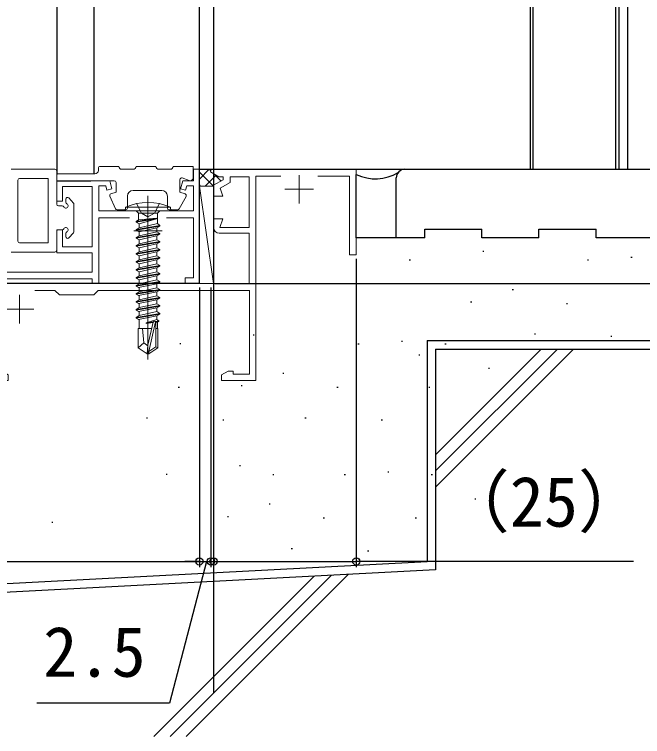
# Model space of a CAD drawing. Units: millimetres, scale not verified. Extents: x -525 to 525, y -783 to 779.
# Drawn here: x -278.7 to -168.7, y -314 to -187.5 of the extents above; entities that cross this region are included whole.
import ezdxf
from ezdxf.enums import TextEntityAlignment as Align

# ---------------------------------------------------------------- set-up
doc = ezdxf.new("R2010")
doc.units = ezdxf.units.MM
doc.header["$LTSCALE"] = 4
for name, color, linetype, lineweight in [('0-2_YKK_11', 211, 'Continuous', 18), ('0-3_YKK_11E', 4, 'Continuous', 18), ('0-5_YKK_13', 4, 'Continuous', 18)]:
    doc.layers.add(name, color=color, linetype=linetype, lineweight=lineweight)
for name, color, linetype in [('0-4_YKK_12', 2, 'Continuous'), ('0-6_YKK_D', 6, 'Continuous'), ('0-8_YSS_K', 3, 'Continuous'), ('0-9_YSS_KE', 3, 'Continuous')]:
    doc.layers.add(name, color=color, linetype=linetype)
doc.styles.add('ＭＳ ゴシック', font='')
doc.styles.get('ＭＳ ゴシック').set_extended_font_data('MS Gothic')

msp = doc.modelspace()

# ---------------------------------------------------------------- linework, layer by layer
at = {"layer": '0-2_YKK_11'}
for p, q in [((-255.319, -222.974), (-255.319, -227.974)), ((-257.819, -225.474), (-252.819, -225.474))]:
    msp.add_line(p, q, dxfattribs=at)
for points in [[(-262.019, -216.674), (-261.635, -218.108), (-262.504, -218.341), (-262.709, -217.574), (-263.919, -217.574), (-263.919, -221.974), (-247.319, -221.974), (-247.319, -217.574), (-248.529, -217.574), (-248.735, -218.341), (-249.604, -218.108), (-249.22, -216.674), (-247.319, -216.674), (-247.319, -214.674), (-246.319, -214.674), (-246.319, -234.674), (-248.819, -234.674), (-248.819, -233.674), (-247.319, -233.674), (-247.319, -223.174), (-252.087, -223.174)], [(-327.319, -232.674), (-265.119, -232.674), (-265.119, -229.274), (-271.319, -229.274), (-271.319, -225.274), (-270.319, -225.274), (-270.319, -228.274), (-265.119, -228.274), (-265.119, -217.674), (-270.319, -217.674), (-270.319, -220.274), (-271.319, -220.274), (-271.319, -216.674), (-262.019, -216.674)], [(-258.552, -223.174), (-263.919, -223.174), (-263.919, -234.674), (-265.119, -234.674), (-265.119, -233.874), (-298.719, -233.874), (-299.319, -234.474), (-305.319, -234.474), (-305.919, -233.874), (-310.587, -233.874)]]:
    msp.add_lwpolyline(points, dxfattribs=at)
at = {"layer": '0-3_YKK_11E'}
for p, q in [((-228.82, -215.674), (-228.82, -220.674)), ((-231.32, -218.174), (-226.32, -218.174)), ((-277.82, -236.674), (-277.82, -241.674)), ((-280.32, -239.174), (-275.32, -239.174))]:
    msp.add_line(p, q, dxfattribs=at)
for points in [[(-243.82, -224.874), (-243.82, -223.374), (-242.191, -223.374), (-242.737, -224.874), (-237.62, -224.874), (-237.62, -215.974), (-240.92, -215.974), (-240.92, -216.955), (-242.698, -217.981), (-242.191, -219.374), (-243.82, -219.374), (-243.82, -217.474), (-242.12, -216.493), (-242.12, -215.974), (-242.888, -215.974), (-244.36, -215.124), (-244.239, -214.674), (-218.82, -214.674), (-218.82, -229.674), (-220.02, -229.674), (-220.02, -215.874), (-225.587, -215.874)], [(-232.052, -215.874), (-236.42, -215.874), (-236.42, -251.674), (-242.42, -251.674), (-242.42, -250.674), (-241.294, -250.024), (-240.42, -250.024), (-240.42, -250.574), (-237.52, -250.574), (-237.52, -235.874), (-264.02, -235.874), (-264.82, -236.674), (-270.82, -236.674), (-271.62, -235.874), (-275.17, -235.874)], [(-280.47, -235.874), (-288.72, -235.874), (-288.72, -249.874), (-284.22, -249.874), (-284.22, -250.574), (-281.82, -250.574), (-281.82, -250.024), (-280.946, -250.024), (-279.82, -250.674), (-279.82, -251.674), (-285.32, -251.674), (-285.32, -250.974), (-289.82, -250.974), (-289.82, -234.674), (-237.62, -234.674), (-237.62, -225.874), (-242.82, -225.874)]]:
    msp.add_lwpolyline(points, dxfattribs=at)
msp.add_arc((-242.82, -224.874), 1, 180.00002, 270, dxfattribs=at)
at = {"layer": '0-4_YKK_12'}
for p, q in [((-243.819, 525.688), (-243.819, -306.451)), ((-271.319, -10.904), (-271.319, -215.417)), ((-264.824, -10.904), (-264.824, -215.474)), ((-188.32, -214.674), (-188.32, -10.904)), ((-187.824, -214.674), (-187.823, -10.904)), ((-173.324, -214.674), (-173.323, -10.904)), ((-172.823, -10.904), (-172.823, -214.674)), ((-171.323, -10.904), (-171.323, -214.674)), ((-246.319, -234.674), (-246.319, -160.39)), ((-246.32, -214.674), (-171.323, -214.674)), ((-246.319, -214.674), (-171.323, -214.674)), ((-271.319, -216.674), (-265.319, -216.674)), ((-246.319, -234.674), (-304.319, -234.674))]:
    msp.add_line(p, q, dxfattribs=at)
at = {"layer": '0-5_YKK_13'}
for p, q in [((-271.619, -214.674), (-279.319, -214.674)), ((-271.319, -214.974), (-271.319, -220.774)), ((-264.019, -214.874), (-264.019, -214.374)), ((-260.419, -214.174), (-263.819, -214.174)), ((-257.919, -214.674), (-259.919, -214.674)), ((-253.919, -214.174), (-257.419, -214.174)), ((-251.419, -214.674), (-253.419, -214.674)), ((-272.819, -216.274), (-277.819, -216.274)), ((-272.819, -216.274), (-272.819, -227.574)), ((-271.319, -215.674), (-271.319, -216.674)), ((-264.619, -215.474), (-271.119, -215.474)), ((-249.316, -216.193), (-248.092, -216.643)), ((-278.119, -216.574), (-278.119, -227.274)), ((-271.319, -216.674), (-261.219, -216.674)), ((-260.919, -216.974), (-260.919, -218.674)), ((-249.719, -218.674), (-249.719, -216.474)), ((-260.919, -218.674), (-261.819, -218.991)), ((-257.919, -218.374), (-252.919, -218.374)), ((-249.719, -218.674), (-248.82, -218.991)), ((-246.32, -217.647), (-243.82, -234.674)), ((-269.719, -219.874), (-269.719, -220.442)), ((-268.395, -220.576), (-269.195, -219.675)), ((-260.999, -221.598), (-261.993, -219.398)), ((-258.919, -221.474), (-258.919, -219.374)), ((-255.319, -219.319), (-255.319, -248.011)), ((-251.919, -219.374), (-251.919, -221.474)), ((-249.834, -221.616), (-248.655, -219.416)), ((-270.352, -221.074), (-271.019, -221.074)), ((-268.319, -225.573), (-268.319, -220.775)), ((-259.319, -221.974), (-259.241, -221.321)), ((-251.398, -221.321), (-259.241, -221.321)), ((-253.319, -220.663), (-254.174, -222.377)), ((-251.319, -221.974), (-251.398, -221.321)), ((-260.726, -221.774), (-259.219, -221.774)), ((-259.319, -221.974), (-251.319, -221.974)), ((-254.174, -222.377), (-255.319, -222.986)), ((-253.244, -221.974), (-253.644, -222.374)), ((-253.644, -224.178), (-253.644, -222.374)), ((-251.619, -221.774), (-250.099, -221.774)), ((-257.419, -223.824), (-253.819, -223.224)), ((-253.819, -223.324), (-257.419, -223.924)), ((-257.419, -223.824), (-257.419, -223.924)), ((-257.419, -223.824), (-257.419, -223.924)), ((-253.819, -223.224), (-256.994, -223.518)), ((-256.869, -224.242), (-253.819, -223.324)), ((-253.819, -223.224), (-253.819, -223.324)), ((-257.419, -223.924), (-256.869, -224.242)), ((-257.419, -225.224), (-253.219, -224.524)), ((-257.419, -225.224), (-256.869, -224.907)), ((-253.644, -224.178), (-256.869, -224.907)), ((-256.869, -224.242), (-256.869, -224.907)), ((-253.769, -224.942), (-256.869, -225.642)), ((-253.219, -224.624), (-253.769, -224.942)), ((-253.769, -224.942), (-253.769, -225.607)), ((-253.644, -224.178), (-253.219, -224.524)), ((-253.219, -224.524), (-253.219, -224.624)), ((-271.319, -225.574), (-271.319, -228.874)), ((-271.019, -225.274), (-270.352, -225.274)), ((-269.719, -225.907), (-269.719, -226.474)), ((-268.395, -225.772), (-269.195, -226.673)), ((-257.419, -225.224), (-257.419, -225.324)), ((-257.419, -226.624), (-253.219, -225.924)), ((-253.219, -226.024), (-257.419, -226.724)), ((-257.419, -226.624), (-256.869, -226.307)), ((-253.769, -225.607), (-256.869, -226.307)), ((-253.769, -225.607), (-256.869, -226.307)), ((-256.869, -225.642), (-256.869, -226.307)), ((-253.769, -226.342), (-255.319, -226.692)), ((-253.219, -225.924), (-253.769, -225.607)), ((-253.219, -226.024), (-253.769, -226.342)), ((-253.769, -226.342), (-253.769, -227.007)), ((-253.219, -225.924), (-253.219, -226.024)), ((-272.819, -227.574), (-277.819, -227.574)), ((-257.419, -226.624), (-257.419, -226.724)), ((-257.419, -226.724), (-256.869, -227.042)), ((-257.419, -228.024), (-253.219, -227.324)), ((-253.219, -227.424), (-257.419, -228.124)), ((-255.319, -226.692), (-256.869, -227.042)), ((-253.769, -227.007), (-256.869, -227.707)), ((-256.869, -227.042), (-256.869, -227.707)), ((-253.219, -227.324), (-253.769, -227.007)), ((-253.219, -227.324), (-253.219, -227.424)), ((-257.419, -228.024), (-256.869, -227.707)), ((-257.419, -228.024), (-257.419, -228.124)), ((-257.419, -228.124), (-256.869, -228.442)), ((-257.419, -229.424), (-253.219, -228.724)), ((-255.319, -228.092), (-256.869, -228.442)), ((-253.769, -228.407), (-256.869, -229.107)), ((-256.869, -228.442), (-256.869, -229.107)), ((-253.769, -227.742), (-255.319, -228.092)), ((-253.219, -228.724), (-253.769, -228.407)), ((-253.219, -228.824), (-253.769, -229.142)), ((-253.219, -228.724), (-253.219, -228.824)), ((-279.319, -229.174), (-271.619, -229.174)), ((-257.419, -229.424), (-256.869, -229.107)), ((-257.419, -229.424), (-257.419, -229.524)), ((-257.419, -230.824), (-253.219, -230.124)), ((-255.319, -229.492), (-256.869, -229.842)), ((-253.769, -229.807), (-256.869, -230.507)), ((-256.869, -229.842), (-256.869, -230.507)), ((-253.769, -229.142), (-255.319, -229.492)), ((-253.769, -229.142), (-253.769, -229.807)), ((-253.219, -230.124), (-253.769, -229.807)), ((-253.219, -230.124), (-253.219, -230.224)), ((-253.219, -230.224), (-257.419, -230.924)), ((-257.419, -230.824), (-256.869, -230.507)), ((-257.419, -230.824), (-257.419, -230.924)), ((-257.419, -230.924), (-256.869, -231.242)), ((-255.319, -230.892), (-256.869, -231.242)), ((-253.769, -231.207), (-256.869, -231.907)), ((-256.869, -231.242), (-256.869, -231.907)), ((-253.769, -230.542), (-255.319, -230.892)), ((-253.219, -230.224), (-253.769, -230.542)), ((-253.769, -230.542), (-253.769, -231.207)), ((-253.219, -231.524), (-253.769, -231.207)), ((-257.419, -232.224), (-253.219, -231.524)), ((-257.419, -232.224), (-256.869, -231.907)), ((-257.419, -232.224), (-257.419, -232.324)), ((-255.319, -232.292), (-256.869, -232.642)), ((-253.769, -232.607), (-256.869, -233.307)), ((-256.869, -232.642), (-256.869, -233.307)), ((-253.769, -231.942), (-253.769, -232.607)), ((-253.219, -232.924), (-253.769, -232.607)), ((-253.219, -231.524), (-253.219, -231.624)), ((-257.419, -233.624), (-253.219, -232.924)), ((-253.219, -233.024), (-257.419, -233.724)), ((-257.419, -233.624), (-256.869, -233.307)), ((-257.419, -233.624), (-257.419, -233.724)), ((-257.419, -233.724), (-256.869, -234.042)), ((-255.319, -233.692), (-256.869, -234.042)), ((-253.769, -233.342), (-255.319, -233.692)), ((-253.219, -232.924), (-253.219, -233.024)), ((-257.419, -235.024), (-253.219, -234.324)), ((-253.219, -234.424), (-257.419, -235.124)), ((-257.419, -235.024), (-256.869, -234.707)), ((-257.419, -235.024), (-257.419, -235.124)), ((-257.419, -235.124), (-256.999, -235.367)), ((-253.769, -234.742), (-256.999, -235.367)), ((-253.769, -234.007), (-256.869, -234.707)), ((-256.869, -234.042), (-256.869, -234.707)), ((-253.219, -234.324), (-253.769, -234.007)), ((-253.219, -234.424), (-253.769, -234.742)), ((-253.769, -234.742), (-253.769, -235.407)), ((-253.219, -234.324), (-253.219, -234.424)), ((-257.419, -236.424), (-253.219, -235.724)), ((-253.219, -235.824), (-257.419, -236.524)), ((-257.419, -236.424), (-256.869, -236.107)), ((-253.769, -236.142), (-256.999, -236.767)), ((-256.869, -235.341), (-256.869, -236.107)), ((-253.769, -235.407), (-256.869, -236.107)), ((-253.219, -235.724), (-253.769, -235.407)), ((-253.219, -235.824), (-253.769, -236.142)), ((-253.769, -236.142), (-253.769, -236.807)), ((-253.219, -235.724), (-253.219, -235.824)), ((-257.419, -237.824), (-253.219, -237.124)), ((-253.219, -237.224), (-257.419, -237.924)), ((-257.419, -237.824), (-256.869, -237.507)), ((-253.769, -237.542), (-256.999, -238.167)), ((-256.869, -236.741), (-256.869, -237.507)), ((-253.769, -236.807), (-256.869, -237.507)), ((-253.219, -237.124), (-253.769, -236.807)), ((-253.219, -237.224), (-253.769, -237.542)), ((-253.769, -237.542), (-253.769, -238.207)), ((-253.219, -237.124), (-253.219, -237.224)), ((-257.419, -239.224), (-253.219, -238.524)), ((-253.219, -238.624), (-257.419, -239.324)), ((-257.419, -239.224), (-256.869, -238.907)), ((-253.769, -238.942), (-256.999, -239.567)), ((-256.869, -238.141), (-256.869, -238.907)), ((-253.769, -238.207), (-256.869, -238.907)), ((-253.219, -238.524), (-253.769, -238.207)), ((-253.219, -238.624), (-253.769, -238.942)), ((-253.769, -238.942), (-253.769, -239.607)), ((-253.219, -238.524), (-253.219, -238.624)), ((-257.419, -240.624), (-253.219, -239.924)), ((-253.219, -240.024), (-257.419, -240.724)), ((-257.419, -240.624), (-256.869, -240.307)), ((-256.869, -239.541), (-256.869, -240.307)), ((-253.769, -239.607), (-256.869, -240.307)), ((-253.219, -239.924), (-253.769, -239.607)), ((-253.219, -240.024), (-253.769, -240.342)), ((-253.219, -239.924), (-253.219, -240.024)), ((-253.769, -240.342), (-256.999, -240.967)), ((-256.869, -240.941), (-256.869, -242.574)), ((-255.619, -241.575), (-254.36, -241.365)), ((-254.411, -241.474), (-255.619, -241.675)), ((-254.424, -241.531), (-255.619, -241.675)), ((-255.619, -241.575), (-255.619, -241.675)), ((-254.41, -241.467), (-255.319, -245.468)), ((-253.976, -241.364), (-255.169, -246.612)), ((-254.037, -241.312), (-253.419, -241.209)), ((-253.919, -241.522), (-253.919, -245.769)), ((-253.769, -240.342), (-253.769, -241.007)), ((-253.639, -242.574), (-253.639, -241.436)), ((-257.019, -242.574), (-257.019, -245.929)), ((-254.662, -242.574), (-257.019, -242.574)), ((-256.019, -245.074), (-256.269, -242.574)), ((-253.619, -242.574), (-253.919, -242.574)), ((-253.619, -242.574), (-253.619, -245.929)), ((-256.019, -245.074), (-257.019, -245.929)), ((-255.319, -245.575), (-256.019, -245.074)), ((-257.019, -245.929), (-255.469, -246.974)), ((-255.319, -245.468), (-255.469, -246.974)), ((-255.319, -245.468), (-255.319, -246.974)), ((-253.919, -245.769), (-255.169, -246.612)), ((-253.619, -245.929), (-255.169, -246.974)), ((-255.169, -246.612), (-255.169, -246.974)), ((-253.619, -245.929), (-253.919, -245.769)), ((-255.469, -246.974), (-255.169, -246.974))]:
    msp.add_line(p, q, dxfattribs=at)
for points in [[(-247.419, -216.174), (-247.419, -214.174), (-250.919, -214.174)], [(-257.319, -220.663), (-256.464, -222.377), (-255.319, -222.986)], [(-257.419, -223.824), (-256.994, -223.518), (-256.994, -222.374)], [(-257.394, -221.974), (-256.994, -222.374), (-253.644, -222.374)], [(-253.219, -224.624), (-257.419, -225.324), (-256.869, -225.642)], [(-253.219, -227.424), (-253.769, -227.742), (-253.769, -228.407)], [(-253.219, -228.824), (-257.419, -229.524), (-256.869, -229.842)], [(-253.219, -231.624), (-257.419, -232.324), (-256.869, -232.642)], [(-253.219, -231.624), (-253.769, -231.942), (-255.319, -232.292)], [(-253.219, -233.024), (-253.769, -233.342), (-253.769, -234.007)], [(-257.419, -236.424), (-257.419, -236.524), (-256.999, -236.767)], [(-257.419, -237.824), (-257.419, -237.924), (-256.999, -238.167)], [(-257.419, -239.224), (-257.419, -239.324), (-256.999, -239.567)], [(-257.419, -240.624), (-257.419, -240.724), (-256.999, -240.967)], [(-253.419, -241.209), (-253.769, -241.007), (-255.619, -241.575)], [(-253.419, -241.209), (-253.419, -241.309), (-253.953, -241.398)], [(-253.419, -241.309), (-253.639, -241.436), (-253.919, -241.47)]]:
    msp.add_lwpolyline(points, dxfattribs=at)
msp.add_lwpolyline([(-243.82, -217.647), (-246.32, -217.647), (-246.32, -234.674), (-243.82, -234.674)], close=True, dxfattribs=at)
for centre, radius, start, end in [((-271.619, -214.974), 0.3, 0, 90), ((-264.619, -214.874), 0.6, 270, 0), ((-263.819, -214.374), 0.2, 90, 180), ((-259.919, -214.174), 0.5, 180, 270), ((-257.919, -214.174), 0.5, 270, 0), ((-253.419, -214.174), 0.5, 180, 270), ((-251.419, -214.174), 0.5, 270, 0), ((-277.819, -216.574), 0.3, 90, 180), ((-271.119, -215.674), 0.2, 90, 180), ((-249.419, -216.474), 0.3, 69.77782, 180), ((-247.919, -216.174), 0.5, 249.77782, 0), ((-261.219, -216.974), 0.3, 0, 90), ((-257.919, -219.374), 1, 90, 180), ((-252.919, -219.374), 1, 0, 90), ((-269.419, -219.874), 0.3, 41.59314, 180), ((-261.719, -219.274), 0.3, 109.41229, 204.3074), ((-248.919, -219.274), 0.3, 331.80157, 70.58771), ((-271.019, -220.774), 0.3, 180, 270), ((-270.352, -221.374), 0.3, 25.37693, 90), ((-269.719, -221.074), 0.4, 205.37693, 64.62307), ((-269.419, -220.442), 0.3, 180, 244.62307), ((-268.619, -220.775), 0.3, 0, 41.59314), ((-255.319, -229.974), 9.5, 65.61796, 114.38204), ((-260.726, -221.474), 0.3, 204.3074, 270), ((-259.219, -221.474), 0.3, 270, 0), ((-251.619, -221.474), 0.3, 180, 270), ((-250.099, -221.474), 0.3, 270, 331.80157), ((-270.352, -224.974), 0.3, 270, 334.62307), ((-269.719, -225.274), 0.4, 295.37693, 154.62307), ((-271.019, -225.574), 0.3, 90, 180), ((-269.419, -225.907), 0.3, 115.37693, 180), ((-268.619, -225.573), 0.3, 318.40686, 0), ((-277.819, -227.274), 0.3, 180, 270), ((-269.419, -226.474), 0.3, 180, 318.40686), ((-271.619, -228.874), 0.3, 270, 0), ((-254.168, -241.522), 0.248, 0, 167.19096)]:
    msp.add_arc(centre, radius, start, end, dxfattribs=at)
at = {"layer": '0-6_YKK_D'}
for p, q in [((-243.619, -214.674), (-95.819, -214.674)), ((-243.819, -225.909), (-243.819, -284.344)), ((-218.819, -230.374), (-218.819, -284.344)), ((-243.619, -234.674), (-95.819, -234.674)), ((-243.619, -234.674), (-35.819, -234.674)), ((-236.92, -234.674), (-55.819, -234.674)), ((-205.323, -234.674), (-75.819, -234.674)), ((-246.32, -235.393), (-246.32, -284.344)), ((-246.32, -235.393), (-246.32, -284.344)), ((-244.319, -235.374), (-244.319, -284.344)), ((-327.319, -283.344), (-246.32, -283.344)), ((-246.32, -283.344), (-248.87, -283.344)), ((-246.32, -283.344), (-243.819, -283.344)), ((-246.32, -283.344), (-243.819, -283.344)), ((-244.319, -283.344), (-218.819, -283.344)), ((-243.819, -283.344), (-241.269, -283.344)), ((-170.243, -283.344), (-218.819, -283.344))]:
    msp.add_line(p, q, dxfattribs=at)
msp.add_lwpolyline([(-245.07, -283.344), (-251.556, -308.197), (-274.783, -308.197)], dxfattribs=at)
for centre in [(-246.32, -283.344), (-246.32, -283.344), (-244.319, -283.344), (-243.819, -283.344), (-218.819, -283.344)]:
    msp.add_circle(centre, 0.637, dxfattribs=at)
at = {"layer": '0-8_YSS_K'}
for p, q in [((-246.32, -216.419), (-244.575, -214.674)), ((-244.317, -214.932), (-244.575, -214.674)), ((-243.847, -217.647), (-246.32, -215.174)), ((-245.303, -217.647), (-243.358, -215.703)), ((-242.523, -216.726), (-243.803, -215.446)), ((-218.819, -226.674), (-218.819, -215.582)), ((-246.092, -217.647), (-246.32, -217.419)), ((-206.821, -225.174), (-196.821, -225.174)), ((-206.821, -226.674), (-206.821, -225.174)), ((-186.821, -225.174), (-176.821, -225.174)), ((-186.821, -226.674), (-186.821, -225.174)), ((-176.821, -226.674), (-176.821, -225.174)), ((-206.821, -226.674), (-218.819, -226.674)), ((-166.821, -226.674), (-176.821, -226.674)), ((-196.679, -228.986), (-196.479, -228.986)), ((-170.701, -230.086), (-170.501, -230.086)), ((-209.551, -230.505), (-209.351, -230.505)), ((-178.316, -230.548), (-178.116, -230.548)), ((-191.496, -235.7), (-191.296, -235.7)), ((-198.802, -237.883), (-198.602, -237.883)), ((-182.008, -238.169), (-181.808, -238.169)), ((-236.895, -243.671), (-236.695, -243.671)), ((-187.604, -243.495), (-187.404, -243.495)), ((-174.24, -243.894), (-174.04, -243.894)), ((-249.767, -245.189), (-249.567, -245.189)), ((-218.532, -245.232), (-218.332, -245.232)), ((-210.917, -244.77), (-210.717, -244.77)), ((-203.302, -245.232), (-203.102, -245.232)), ((-204.919, -246.174), (-165.385, -246.174)), ((-186.418, -246.174), (-204.919, -264.675)), ((-183.59, -246.174), (-204.919, -267.504)), ((-180.761, -246.174), (-204.919, -270.332)), ((-207.883, -247.178), (-207.683, -247.178)), ((-231.712, -250.384), (-231.512, -250.384)), ((-195.687, -249.501), (-195.487, -249.501)), ((-250.003, -252.854), (-249.803, -252.854)), ((-239.017, -252.567), (-238.817, -252.567)), ((-222.224, -252.854), (-222.024, -252.854)), ((-206.11, -252.847), (-205.91, -252.847)), ((-255.599, -258.18), (-255.399, -258.18)), ((-242.234, -258.578), (-242.034, -258.578)), ((-227.82, -258.18), (-227.62, -258.18)), ((-214.456, -258.578), (-214.256, -258.578)), ((-239.288, -266.563), (-239.088, -266.563)), ((-252.159, -268.081), (-251.959, -268.081)), ((-233.473, -268.124), (-233.273, -268.124)), ((-220.925, -268.124), (-220.725, -268.124)), ((-213.31, -267.662), (-213.11, -267.662)), ((-205.694, -268.124), (-205.494, -268.124)), ((-198.079, -272.393), (-197.879, -272.393)), ((-234.105, -273.276), (-233.905, -273.276)), ((-241.41, -275.459), (-241.21, -275.459)), ((-272.19, -276.489), (-271.99, -276.489)), ((-224.617, -275.746), (-224.417, -275.746)), ((-208.502, -275.739), (-208.302, -275.739)), ((-230.213, -281.072), (-230.013, -281.072)), ((-216.848, -281.47), (-216.648, -281.47)), ((-223.214, -285.799), (-251.445, -314.029)), ((-220.229, -285.642), (-248.616, -314.029)), ((-226.199, -285.955), (-254.273, -314.029))]:
    msp.add_line(p, q, dxfattribs=at)
for points in [[(-186.821, -226.674), (-196.821, -226.674), (-196.821, -225.174)], [(-204.919, -246.174), (-204.919, -284.84), (-411.89, -295.687)]]:
    msp.add_lwpolyline(points, dxfattribs=at)
msp.add_arc((-215.475, -208.655), 7.692, 244.23156, 301.2405, dxfattribs=at)
at = {"layer": '0-9_YSS_KE'}
for p, q in [((-210.319, -214.674), (-113.321, -214.674)), ((-211.819, -226.674), (-211.819, -216.174)), ((-206.419, -244.674), (-66.822, -244.674))]:
    msp.add_line(p, q, dxfattribs=at)
msp.add_lwpolyline([(-206.419, -244.674), (-206.419, -283.416), (-411.89, -294.185)], dxfattribs=at)
msp.add_arc((-210.319, -216.174), 1.5, 90, 180, dxfattribs=at)

# ---------------------------------------------------------------- texts
at = {"layer": '0-6_YKK_D', "style": 'ＭＳ ゴシック'}
for s, p in [('（25）', (-203.947, -279.912)), ('2.5', (-273.67, -306.197))]:
    msp.add_text(s, height=8.798, dxfattribs=at).set_placement(p, align=Align.BOTTOM_LEFT)

doc.saveas('drawing.dxf')
